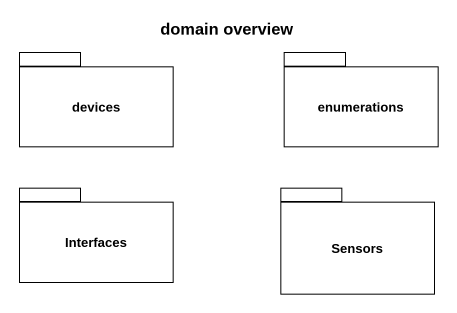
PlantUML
@startuml
title domain overview
package devices {
}
package enumerations {
}
package Interfaces {
}
package Sensors {
}
@enduml
